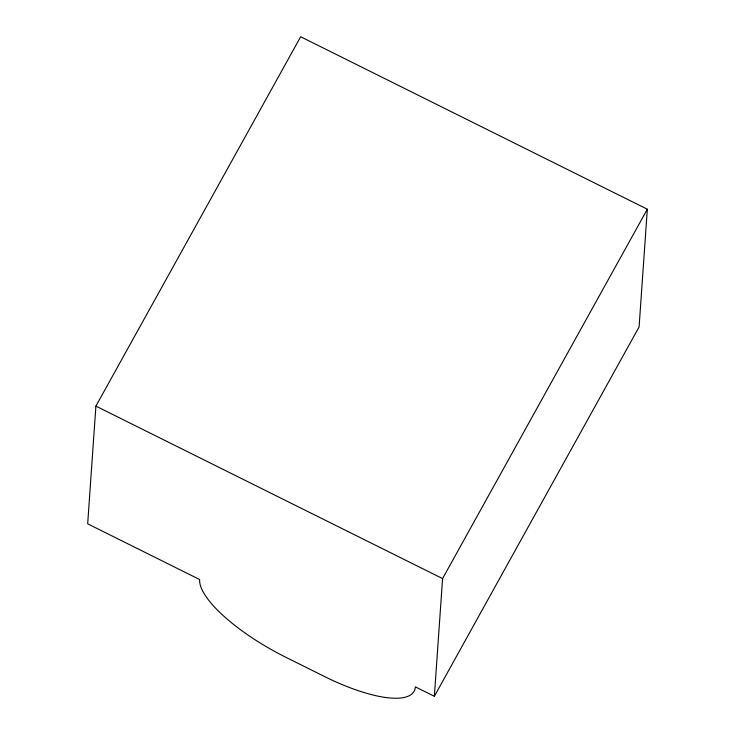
<?xml version="1.0" encoding="UTF-8"?>
<svg xmlns="http://www.w3.org/2000/svg" width="735" height="735" viewBox="0 0 735 735"><rect width="100%" height="100%" fill="white"/><g stroke="black" fill="none" stroke-linecap="round" stroke-linejoin="round"><path stroke-width="1.1" d="M95.908 406.115L87.676 523.825L199.644 579.529A100.107 30.934 29 0 0 286.09 657.412L324.227 676.384A100.107 30.934 29 0 0 415.385 686.867L434.348 696.302L639.092 326.937L647.324 209.218L300.652 36.75L95.908 406.115L442.58 578.583L434.348 696.302M442.58 578.583L647.324 209.218"/></g></svg>
